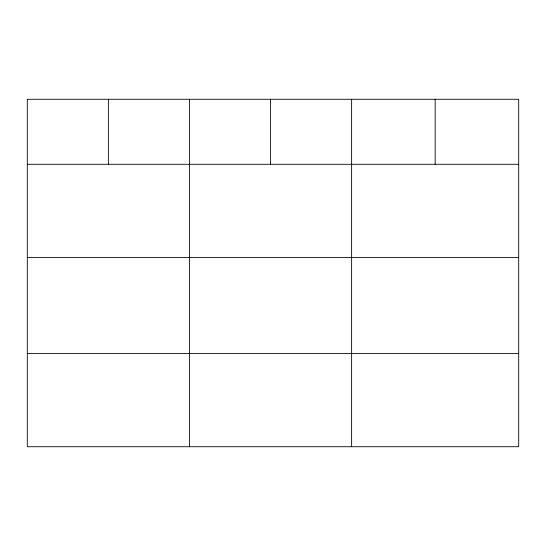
<?xml version="1.0" encoding="UTF-8"?>
<svg xmlns="http://www.w3.org/2000/svg" width="546" height="546" viewBox="0 0 546 546"><rect width="100%" height="100%" fill="white"/><g stroke="black" fill="none" stroke-linecap="round" stroke-linejoin="round"><path stroke-width="0.82" d="M518.7 257.494L518.7 99.276L27.3 99.276L27.3 446.724L518.7 446.724L518.7 257.494L27.3 257.494M27.3 164.291L518.7 164.291M27.3 353.521L518.7 353.521M435.162 99.276L435.162 164.291M351.624 99.276L351.624 446.724M270.543 99.276L270.543 164.291M189.462 99.276L189.462 446.724M108.381 99.276L108.381 164.291"/></g></svg>
